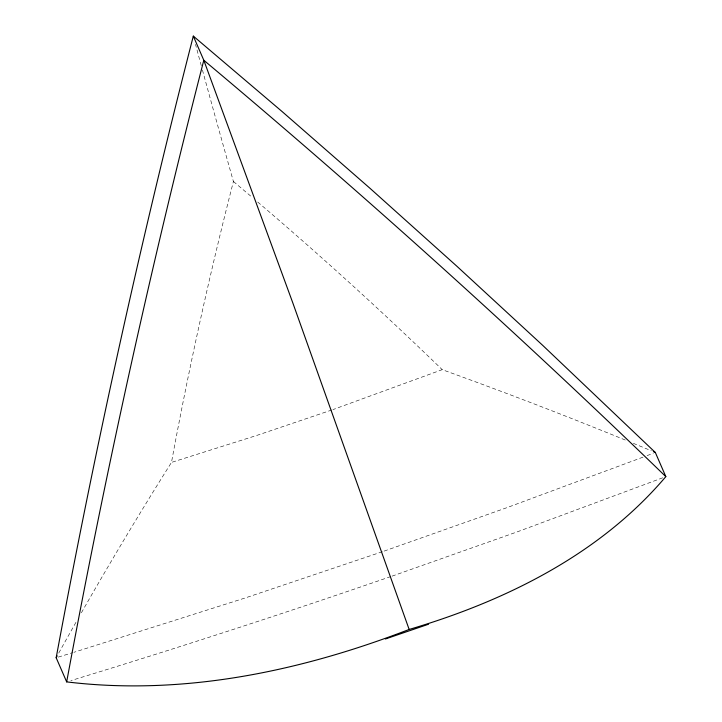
<?xml version="1.0" encoding="UTF-8"?>
<svg xmlns="http://www.w3.org/2000/svg" width="722" height="722" viewBox="0 0 722 722"><rect width="100%" height="100%" fill="white"/><g stroke="black" fill="none" stroke-linecap="round" stroke-linejoin="round"><path stroke-width="0.54" stroke-dasharray="3.61 2.71" d="M81.387 612.77A1841.894 814.651 -55.2 0 1 171.475 462.432C188.857 368.103 209.588 274.396 233.414 181.484A2132.21 98.779 71.1 0 1 202.431 69.98M625.27 440.041A1841.894 720.646 19.3 0 0 442.207 369.673L332.932 409.6M642.986 457.161L506.799 507.701L383.382 551.364M647.102 455.6L653.275 453.254M662.742 477.783L517.295 531.843L391.802 576.228M331.876 409.97L256.68 435.465L171.448 462.414M382.344 551.725L244.785 598.096L74.032 652.273M390.755 576.58C284.784 613.231 178.126 647.887 70.873 680.602M58.274 657.101L72.976 652.589M233.414 181.484L252.709 197.774M257.727 202.043C320.983 255.931 382.507 311.85 442.216 369.655M633.32 443.335A1841.894 720.646 19.3 0 1 651.352 450.79M58.735 653.067A1841.894 814.651 -55.2 0 1 76.586 621.218M201.257 65.648A2132.21 98.779 71.1 0 1 195.509 44.358"/><path stroke-width="1.08" d="M56.172 657.751C94.79 449.048 140.546 241.68 193.306 36.1L282.167 111.612L370.025 188.325L456.855 266.219L542.628 345.287L655.332 452.477L665.828 476.619C600.027 554.306 505.337 601.092 409.148 629.449C300.785 671.298 183.009 696.035 66.668 681.884L56.172 657.751A1841.894 814.651 -55.2 0 1 57.173 655.874M66.668 681.884C105.286 473.19 151.042 265.813 203.803 60.242L193.306 36.1M428.543 624.214L385.422 638.979M665.828 476.619C516.844 332.373 362.706 193.469 203.803 60.242L292.798 302.852L409.148 629.449M653.347 451.62A1841.894 720.646 19.3 0 1 655.35 452.459"/></g></svg>
